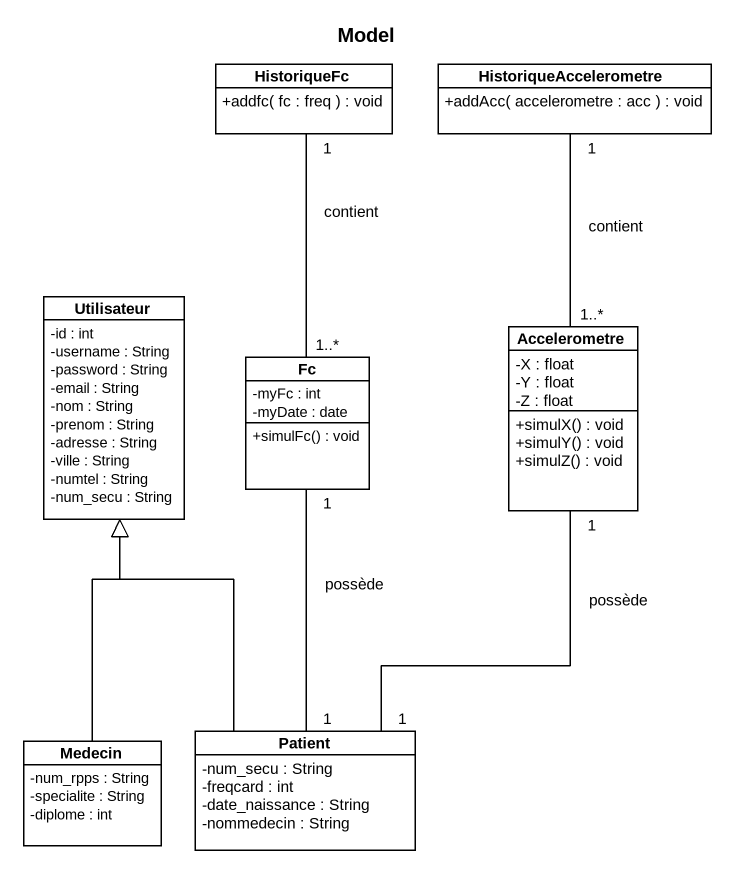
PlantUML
@startuml
title Model
hide circle
hide empty members
skinparam classAttributeIconSize 0
class HistoriqueFc {
  +addfc( fc : freq ) : void
}
class HistoriqueAccelerometre {
  +addAcc( accelerometre : acc ) : void
}
class Utilisateur {
  -id : int
  -username : String
  -password : String
  -email : String
  -nom : String
  -prenom : String
  -adresse : String
  -ville : String
  -numtel : String
  -num_secu : String
}
class Accelerometre {
  -X : float
  -Y : float
  -Z : float
  +simulX() : void
  +simulY() : void
  +simulZ() : void
}
class Fc {
  -myFc : int
  -myDate : date
  +simulFc() : void
}
class Medecin {
  -num_rpps : String
  -specialite : String
  -diplome : int
}
class Patient {
  -num_secu : String
  -freqcard : int
  -date_naissance : String
  -nommedecin : String
}
Accelerometre "1..*" -up- "1" HistoriqueAccelerometre : contient
Fc "1..*" -up- "1" HistoriqueFc : contient
Medecin -up-|> Utilisateur
Patient -up-|> Utilisateur
Patient "1" -up- "1" Accelerometre : possède
Patient "1" -up- "1" Fc : possède
@enduml
